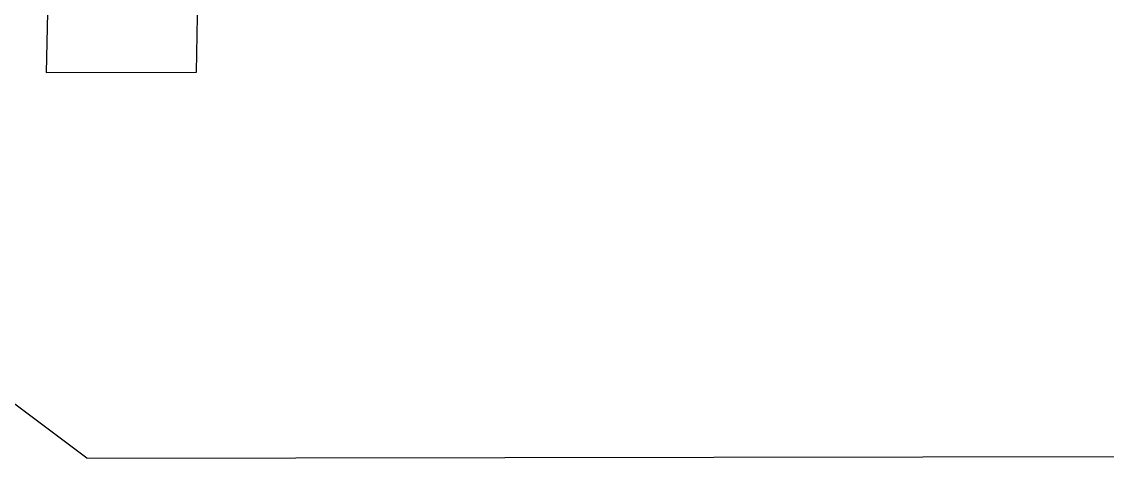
# Model space of a CAD drawing. Extents: x -83 to 83, y -28 to 43.
# Drawn here: x -78.794 to -77.414, y -8.229 to -7.675 of the extents above; entities that cross this region are included whole.
import ezdxf

# ---------------------------------------------------------------- set-up
doc = ezdxf.new("R2010")
doc.units = 0
doc.layers.get('0').update_dxf_attribs({"linetype": 'CONTINUOUS'})

msp = doc.modelspace()

# ---------------------------------------------------------------- linework, layer by layer
for p, q in [((-78.7111, -8.2294), (-82.9686, -5.0382)), ((-78.7469, -6.9877), (-78.7626, -7.7393)), ((-78.5718, -7.739), (-78.5562, -6.9874)), ((-78.7626, -7.7393), (-78.5718, -7.739)), ((-78.7111, -8.2294), (-76.8109, -8.2263))]:
    msp.add_line(p, q)

doc.saveas('drawing.dxf')
